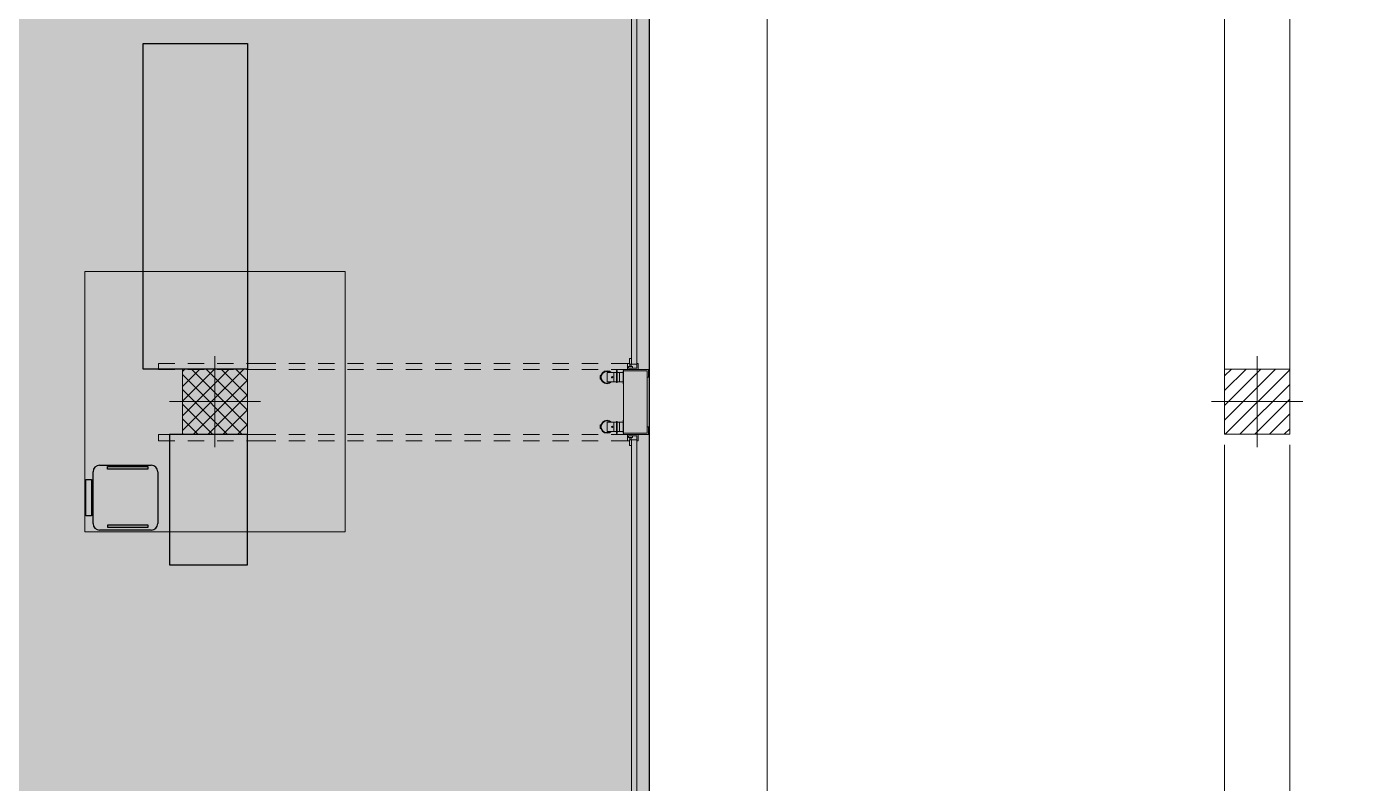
# Model space of a CAD drawing. Header units: millimetres. Extents: x 14 to 290, y 66 to 213.
# Drawn here: x 84.61 to 94.94, y 148.44 to 154.24 of the extents above; entities that cross this region are included whole.
import ezdxf

# ---------------------------------------------------------------- set-up
doc = ezdxf.new("R2010")
doc.units = ezdxf.units.MM
doc.linetypes.add('HIDDEN', pattern=[9.525, 6.35, -3.175])
doc.linetypes.add('OCASA_TODAS_r08$0$HIDDEN', pattern=[0.375, 0.25, -0.125])
doc.layers.add('IRI-OCASA-Layout R 9$0$OCA_Mobiliario', color=252, linetype='Continuous')
for name, color, linetype, lineweight in [('OCASA_TODAS_r08$0$CARPINTERIA', 252, 'Continuous', 15), ('OCASA_TODAS_r08$0$CGC COLUMNAS', 252, 'Continuous', 20), ('OCASA_TODAS_r08$0$CGC COLUMNAS EJES', 252, 'Continuous', 20), ('OCASA_TODAS_r08$0$CGC COLUMNAS HATCH', 252, 'Continuous', 20), ('OCASA_TODAS_r08$0$CGC VIGAS', 252, 'HIDDEN', 15), ('OCASA_TODAS_r08$0$MURO BLOQUE CEMENTO 12', 252, 'Continuous', 20), ('OCASA_TODAS_r08$0$MURO BLOQUE CEMENTO 18', 252, 'Continuous', 20), ('OCASA_TODAS_r08$0$PERFILES 80 X 50', 252, 'Continuous', 20), ('OCASA_TODAS_r08$0$VEREDA', 251, 'Continuous', 15)]:
    doc.layers.add(name, color=color, linetype=linetype, lineweight=lineweight)

# ---------------------------------------------------------------- blocks, each defined once
blk = doc.blocks.new('OCASA_TODAS_r08$0$EJES_DE_LA_COLUMNA')
at = {"layer": 'OCASA_TODAS_r08$0$CGC COLUMNAS EJES'}
for p, q in [((0, -0.5), (0, 0.5)), ((-0.5, 0), (0.5, 0))]:
    blk.add_line(p, q, dxfattribs=at)
blk = doc.blocks.new('OCASA_TODAS_r08$0$Estructura PB para Arquitectura')
at = {"layer": 'OCASA_TODAS_r08$0$CGC COLUMNAS'}
for points in [[(1164.008158, 378.012974), (1164.508158, 378.012974), (1164.508158, 378.512974), (1164.008158, 378.512974), (1164.008158, 378.012974)], [(1172.00825, 378.012974), (1172.50825, 378.012974), (1172.50825, 378.512974), (1172.00825, 378.512974), (1172.00825, 378.012974)], [(1172.00825, 378.012974), (1172.50825, 378.012974), (1172.50825, 378.512974), (1172.00825, 378.512974), (1172.00825, 378.012974)]]:
    blk.add_lwpolyline(points, close=True, dxfattribs=at)
at = {"layer": 'OCASA_TODAS_r08$0$CGC COLUMNAS HATCH'}
for p, q in [((1164.008157, 378.040582, -0.000029), (1164.480549, 378.512974, -0.000029)), ((1164.008157, 378.266857, -0.000029), (1164.254275, 378.512974, -0.000029)), ((1164.008157, 378.493131, -0.000029), (1164.028001, 378.512974, -0.000029)), ((1164.008157, 378.379994, -0.000029), (1164.141138, 378.512974, -0.000029)), ((1164.008157, 378.15372, -0.000029), (1164.367412, 378.512974, -0.000029)), ((1164.465425, 378.012974, -0.000029), (1164.008157, 378.470242, -0.000029)), ((1164.508157, 378.083379, -0.000029), (1164.078562, 378.512974, -0.000029)), ((1164.508157, 378.196516, -0.000029), (1164.191699, 378.512974, -0.000029)), ((1164.508157, 378.309653, -0.000029), (1164.304836, 378.512974, -0.000029)), ((1164.508157, 378.42279, -0.000029), (1164.417973, 378.512974, -0.000029)), ((1172.00825, 378.121079, -0.000029), (1172.400145, 378.512974, -0.000029)), ((1172.00825, 378.347353, -0.000029), (1172.173871, 378.512974, -0.000029)), ((1172.00825, 378.46049, -0.000029), (1172.060734, 378.512974, -0.000029)), ((1172.00825, 378.234216, -0.000029), (1172.287008, 378.512974, -0.000029)), ((1172.013282, 378.012974, -0.000029), (1172.50825, 378.507942, -0.000029)), ((1164.093686, 378.012974, -0.000029), (1164.508157, 378.427445, -0.000029)), ((1172.12642, 378.012974, -0.000029), (1172.50825, 378.394805, -0.000029)), ((1164.352288, 378.012974, -0.000029), (1164.008157, 378.357105, -0.000029)), ((1164.206824, 378.012974, -0.000029), (1164.508157, 378.314308, -0.000029)), ((1172.239557, 378.012974, -0.000029), (1172.50825, 378.281668, -0.000029)), ((1164.239151, 378.012974, -0.000029), (1164.008157, 378.243968, -0.000029)), ((1164.319961, 378.012974, -0.000029), (1164.508157, 378.201171, -0.000029)), ((1172.352694, 378.012974, -0.000029), (1172.50825, 378.16853, -0.000029)), ((1164.126014, 378.012974, -0.000029), (1164.008157, 378.130831, -0.000029)), ((1164.433098, 378.012974, -0.000029), (1164.508157, 378.088034, -0.000029)), ((1172.465831, 378.012974, -0.000029), (1172.50825, 378.055393, -0.000029)), ((1164.012877, 378.012974, -0.000029), (1164.008157, 378.017694, -0.000029))]:
    blk.add_line(p, q, dxfattribs=at)
at = {"layer": 'OCASA_TODAS_r08$0$CGC VIGAS', "lineweight": 9}
for p, q in [((1172.508623, 378.262983, -0.000029), (1172.5085, 385.062983, -0.000029)), ((1172.008618, 378.512974, -0.000029), (1172.008504, 384.812974, -0.000029)), ((1163.258158, 379.262974, -0.000029), (1165.258158, 379.262974, -0.000029)), ((1163.258158, 377.262974, -0.000029), (1163.258158, 379.262974, -0.000029)), ((1172.508744, 371.581204, -0.000029), (1172.508623, 378.262983, -0.000029)), ((1172.008744, 371.581204, -0.000029), (1172.008628, 378.012974, -0.000029))]:
    blk.add_line(p, q, dxfattribs=at)
blk.add_lwpolyline([(1163.258158, 377.262974), (1165.258158, 377.262974), (1165.258158, 379.262974)], dxfattribs=at)
at = {"layer": 'OCASA_TODAS_r08$0$CGC COLUMNAS EJES', "xscale": 0.7, "yscale": 0.7}
for p in [(1164.258158, 378.262974, -0.000029), (1172.25825, 378.262974, -0.000029)]:
    blk.add_blockref('OCASA_TODAS_r08$0$EJES_DE_LA_COLUMNA', p, dxfattribs=at)
blk = doc.blocks.new('OCASA_TODAS_r08$0$porton 2 18_06_2014')
at = {"linetype": 'OCASA_TODAS_r08$0$HIDDEN', "ltscale": 0.5}
for points in [[(38.753875, 23.573316), (38.753875, 26.373316), (38.753875, 27.173316), (38.707121, 27.173316)], [(38.707121, 23.573316), (38.707121, 26.373316), (38.707121, 27.173316), (38.753875, 27.173316)], [(41.542621, 23.573316), (41.542621, 26.373316), (41.542621, 27.173316), (41.589375, 27.173316)], [(41.589375, 23.573316), (41.589375, 26.373316), (41.589375, 27.173316), (41.542621, 27.173316)], [(38.753875, 23.558332), (38.753875, 23.573316), (38.727121, 23.573316)], [(41.542621, 23.558332), (41.542621, 23.573316), (41.569375, 23.573316)]]:
    blk.add_lwpolyline(points, dxfattribs=at)
at = {"elevation": 0.000004}
blk.add_lwpolyline([(38.632316, 23.777048), (38.632316, 23.781893), (38.660956, 23.781893), (38.660956, 23.777304)], dxfattribs=at)
blk.add_lwpolyline([(38.606736, 23.65619), (38.698531, 23.65619), (38.698531, 23.652185), (38.606736, 23.652185)], close=True, dxfattribs=at)
for points in [[(38.647062, 23.729569), (38.611632, 23.729569), (38.611632, 23.65619)], [(38.611632, 23.652185), (38.611632, 23.606266)], [(38.647062, 23.729569), (38.682492, 23.729569), (38.682492, 23.65619)], [(38.682492, 23.652185), (38.682492, 23.606266)], [(38.697003, 23.602433), (38.597003, 23.602433), (38.597003, 23.606266), (38.697121, 23.606266), (38.697121, 23.602433)], [(38.707121, 23.573316), (38.707121, 23.491008), (38.753875, 23.491008)], [(38.717121, 23.573316), (38.707121, 23.573316)], [(38.717121, 23.573316), (38.727121, 23.573316), (38.727121, 23.56588), (38.717121, 23.56588)], [(38.717121, 23.565538), (38.717121, 23.501008), (38.753875, 23.501008)], [(38.748248, 23.55467), (38.730151, 23.55467)], [(38.748248, 23.54467), (38.730151, 23.54467)], [(38.748248, 23.541008), (38.748248, 23.558332), (38.79103, 23.558332), (38.79103, 23.541008)], [(41.548248, 23.541008), (41.548248, 23.558332), (41.505467, 23.558332), (41.505467, 23.541008)], [(41.548248, 23.541008), (41.548248, 23.558332), (41.505467, 23.558332), (41.505467, 23.541008)], [(41.589375, 23.573316), (41.589375, 23.491008), (41.542621, 23.491008)], [(41.589375, 23.573316), (41.589375, 23.491008), (41.542621, 23.491008)], [(41.579375, 23.565538), (41.579375, 23.501008), (41.542621, 23.501008)], [(41.579375, 23.565538), (41.579375, 23.501008), (41.542621, 23.501008)], [(41.548248, 23.55467), (41.566345, 23.55467)], [(41.548248, 23.55467), (41.566345, 23.55467)], [(41.548248, 23.54467), (41.566345, 23.54467)], [(41.548248, 23.54467), (41.566345, 23.54467)], [(41.579375, 23.573316), (41.569375, 23.573316), (41.569375, 23.56588), (41.579375, 23.56588)], [(41.579375, 23.573316), (41.569375, 23.573316), (41.569375, 23.56588), (41.579375, 23.56588)], [(41.579375, 23.573316), (41.589375, 23.573316)], [(41.579375, 23.573316), (41.589375, 23.573316)], [(38.748248, 23.541008), (41.548248, 23.541008), (41.548248, 23.501008), (38.748248, 23.501008), (38.748248, 23.541008)], [(38.753875, 23.491008), (38.753875, 23.501008)], [(41.542621, 23.491008), (41.542621, 23.501008)], [(41.542621, 23.491008), (41.542621, 23.501008)]]:
    blk.add_lwpolyline(points)
for points in [[(38.611632, 23.729569), (38.682492, 23.729569), (38.682492, 23.678223), (38.611632, 23.678223)], [(38.611632, 23.606266), (38.682492, 23.606266), (38.682492, 23.634726), (38.611632, 23.634726)], [(38.730151, 23.533802), (38.717121, 23.533802), (38.717121, 23.565538), (38.730151, 23.565538)], [(41.566345, 23.533802), (41.579375, 23.533802), (41.579375, 23.565538), (41.566345, 23.565538)], [(41.566345, 23.533802), (41.579375, 23.533802), (41.579375, 23.565538), (41.566345, 23.565538)]]:
    blk.add_lwpolyline(points, close=True)
blk.add_circle((38.647385, 23.691843, 0.000004), 0.005211)
for radius, start, end in [(0.049717, 315.449305, 224.550695), (0.044717, 322.40218, 217.59782)]:
    blk.add_arc((38.647062, 23.729569), radius, start, end)
at = {"layer": 'OCASA_TODAS_r08$0$PERFILES 80 X 50'}
for points in [[(38.647121, 23.422433), (38.647121, 23.412433), (38.707121, 23.412433), (38.707121, 23.602433), (38.697121, 23.602433), (38.697121, 23.422433), (38.647121, 23.422433)], [(41.649375, 23.422433), (41.649375, 23.412433), (41.589375, 23.412433), (41.589375, 23.602433), (41.599375, 23.602433), (41.599375, 23.422433), (41.649375, 23.422433)]]:
    blk.add_lwpolyline(points, dxfattribs=at)
blk = doc.blocks.new('IRI-OCASA-Layout R 9$0$OCA_mesa de trabajo')
at = {"color": 253}
blk.add_lwpolyline([(0, 2.5), (0.8, 2.5), (0.8, 0), (0, 0)], close=True, dxfattribs=at)
blk = doc.blocks.new('IRI-OCASA-Layout R 9$0$OCA_SILLA')
at = {"linetype": 'Continuous'}
for p, q in [((0.0549, 0.05), (0.0549, 0.4483)), ((0.1049, 0.4983), (0.5023, 0.4983)), ((0.5523, 0.4483), (0.5523, 0.05)), ((0.5023, 0), (0.1049, 0))]:
    blk.add_line(p, q, dxfattribs=at)
for points in [[(0.1654, 0.4663), (0.1654, 0.4876), (0.4749, 0.4876), (0.4749, 0.4663)], [(0, 0.1087), (0, 0.3889), (0.0427, 0.3889), (0.0427, 0.1087)], [(0.1681, 0.0207), (0.1681, 0.0394), (0.4749, 0.0394), (0.4749, 0.0207)]]:
    blk.add_lwpolyline(points, close=True, dxfattribs=at)
for centre, start, end in [((0.1049, 0.4483), 90, 180), ((0.5023, 0.4483), 0, 90), ((0.1049, 0.05), 180, 270), ((0.5023, 0.05), 270, 0)]:
    blk.add_arc(centre, 0.05, start, end, dxfattribs=at)
blk = doc.blocks.new('IRI-OCASA-Layout R 9$0$OCA_mesa 1x0.60')
at = {"color": 253}
blk.add_lwpolyline([(0, 1), (-0.6, 1), (-0.6, 0), (0, 0)], close=True, dxfattribs=at)
blk.add_blockref('IRI-OCASA-Layout R 9$0$OCA_SILLA', (-1.240741, 0.266987), dxfattribs=at)

msp = doc.modelspace()

# ---------------------------------------------------------------- hatches: boundary and pattern name
at = {"true_color": 0xff38ff}
h = msp.add_hatch(color=6, dxfattribs=at)
h.dxf.hatch_style = 1
h.paths.add_polyline_path([(32.979, 168.621), (32.979, 163.898), (30.428, 163.898), (30.328, 163.898), (30.417, 149.692), (31.572, 149.692), (31.572, 149.692), (31.583, 144.001), (82.186, 144.001), (82.186, 148.079), (89.394, 148.091), (89.394, 167.26), (133.706, 167.26), (133.706, 176.182), (78.008, 176.182), (78.008, 171.449), (62.058, 171.472), (62.058, 168.253), (53.928, 168.253), (53.928, 171.452), (48.355, 171.452), (48.355, 169.7), (46.328, 169.7), (46.328, 168.621)])

# ---------------------------------------------------------------- linework, layer by layer
at = {"layer": 'Defpoints', "color": 6}
msp.add_lwpolyline([(32.979, 168.621), (32.979, 163.898), (30.428, 163.898), (30.328, 163.898), (30.417, 149.692), (31.572, 149.692), (31.572, 149.692), (31.583, 144.001), (82.186, 144.001), (82.186, 148.079), (89.394, 148.091), (89.394, 167.26), (133.706, 167.26)], dxfattribs=at)
at = {"layer": 'OCASA_TODAS_r08$0$MURO BLOQUE CEMENTO 12'}
for p, q in [((89.195, 151.601), (89.195, 151.121)), ((89.375, 151.601), (89.375, 151.121))]:
    msp.add_line(p, q, dxfattribs=at)
at = {"layer": 'OCASA_TODAS_r08$0$MURO BLOQUE CEMENTO 18'}
for p, q in [((89.375, 151.601), (89.195, 151.601)), ((89.375, 151.121), (89.195, 151.121))]:
    msp.add_line(p, q, dxfattribs=at)
at = {"layer": 'OCASA_TODAS_r08$0$VEREDA'}
msp.add_line((90.297, 165.207), (90.297, 148.091), dxfattribs=at)

# ---------------------------------------------------------------- block references
at = {"color": 31, "true_color": 0xfebd57}
msp.add_blockref('OCASA_TODAS_r08$0$Estructura PB para Arquitectura', (-1078.2, -226.899), dxfattribs=at)
at = {"layer": 'IRI-OCASA-Layout R 9$0$OCA_Mobiliario', "rotation": 180}
msp.add_blockref('IRI-OCASA-Layout R 9$0$OCA_mesa de trabajo', (86.308, 154.113, 0), dxfattribs=at)
at = {"layer": 'IRI-OCASA-Layout R 9$0$OCA_Mobiliario'}
msp.add_blockref('IRI-OCASA-Layout R 9$0$OCA_mesa 1x0.60', (86.308, 150.111, 0), dxfattribs=at)
at = {"layer": 'OCASA_TODAS_r08$0$CARPINTERIA', "rotation": 90}
msp.add_blockref('OCASA_TODAS_r08$0$porton 2 18_06_2014', (112.798, 112.904, 0), dxfattribs=at)
at = {"layer": 'OCASA_TODAS_r08$0$CARPINTERIA', "xscale": -1, "rotation": 90}
msp.add_blockref('OCASA_TODAS_r08$0$porton 2 18_06_2014', (112.798, 189.818, 0), dxfattribs=at)

doc.saveas('drawing.dxf')
